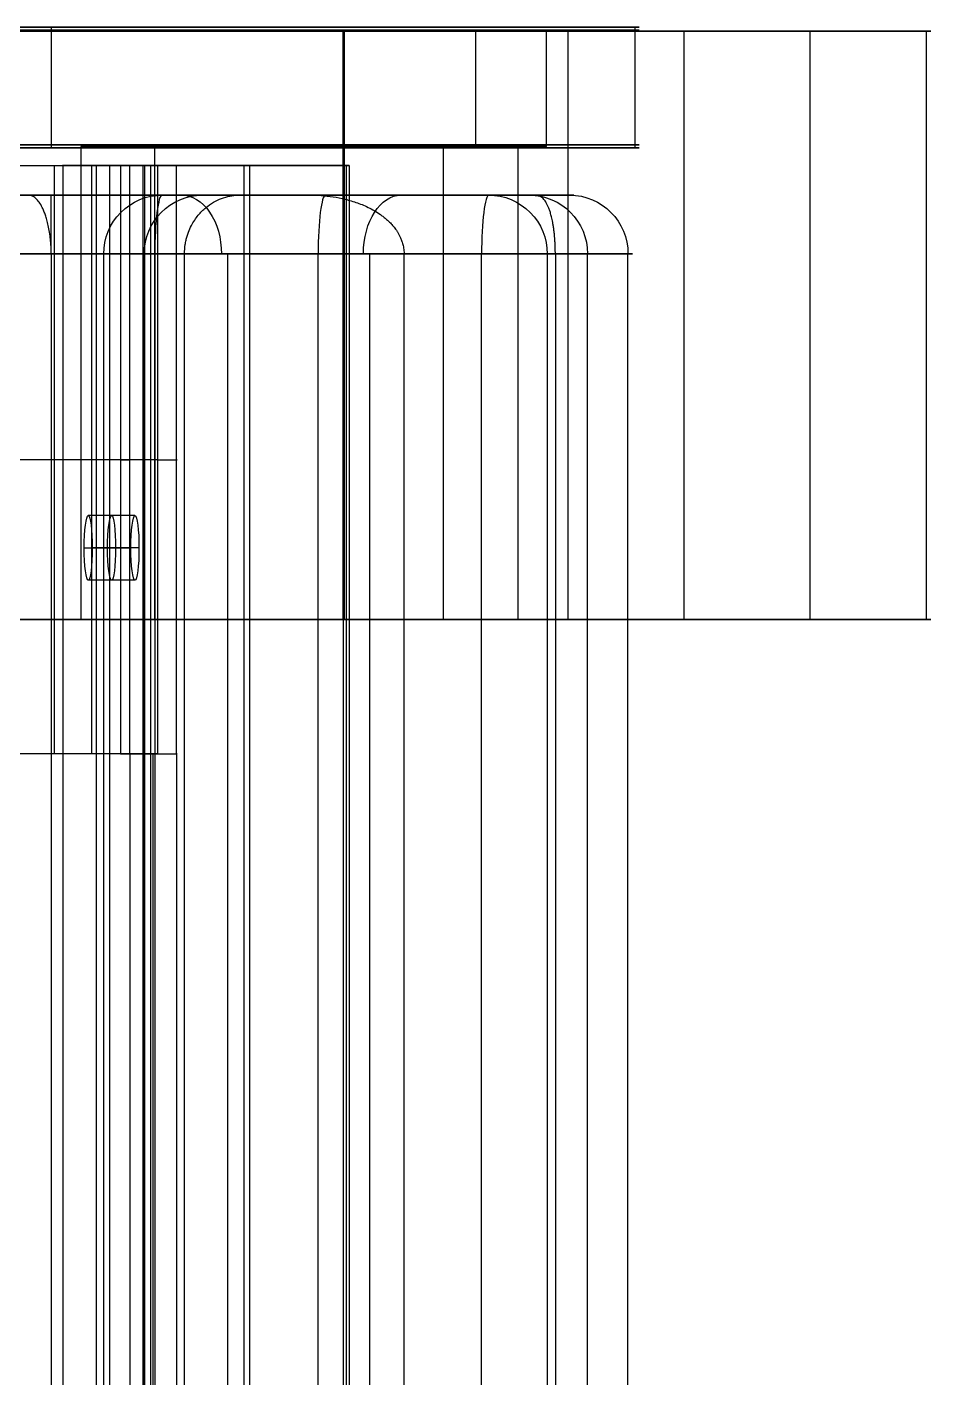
# Model space of a CAD drawing. Header units: millimetres. Extents: x -1488 to 3198, y -4194 to 3775.
# Drawn here: x -879.3 to -802.5, y -2480.6 to -2365.8 of the extents above; entities that cross this region are included whole.
import ezdxf

# ---------------------------------------------------------------- set-up
doc = ezdxf.new("R2010")
doc.units = ezdxf.units.MM
doc.header["$MEASUREMENT"] = 0
doc.layers.add('Domyślny', color=7, linetype='Continuous', true_color=0x000000)
doc.layers.add('Warstwa 01', color=7, linetype='Continuous', true_color=0xffffff)

# ---------------------------------------------------------------- blocks, each defined once
blk = doc.blocks.new('deska 2 siedziska awki Soft 02.412 SC')
at = {"layer": 'Domyślny'}
for p, q in [((5, 0), (1795, 0)), ((1800, -73.02918409690244), (1800, -4.999999999999998)), ((5, -32.49999999999999, -19.00000000000001), (1795, -32.49999999999999, -19.00000000000001)), ((5, -32.49999999999999, 19), (1795, -32.49999999999999, 19)), ((1800, -43.46073951743066, 14), (1800, -43.46073951743066, -14.00000000000001)), ((1800, -58.0291840968991, 14.00000000000019), (1800, -81.9214790348612, -8.29947527542637)), ((4.999999999999941, -59.99999999999999, -19.00000000000002), (1795, -59.99999999999999, -19.00000000000001)), ((5.000000000000199, -75, 5.000000000003046), (1795, -75, 5.000000000003046))]:
    blk.add_line(p, q, dxfattribs=at)
for centre, radius, start, end in [((1795, -4.999999999999657, 14), 4.99999999999966, 359.9999999999961, 90), ((1795, -4.999999999999997), 5, 1.017777498068325e-14, 90), ((1795, -4.999999999999654, -14), 4.999999999999545, 359.9999999999961, 89.9999999999974)]:
    blk.add_arc(centre, radius, start, end, dxfattribs=at)
at = {"layer": 'Domyślny', "extrusion": (1, 0, 0)}
for centre, radius, start, end in [((-5.000000000000004, 14, 1795), 5.000000000000004, 2.035554996136649e-14, 89.99999999999997), ((-4.999999999999998, -14, 1795), 4.999999999999996, 270, 4.071109992273304e-14), ((-60.00000000000001, 30.99999999997557, 1795), 49.99999999997559, 233.1301023541349, 270)]:
    blk.add_arc(centre, radius, start, end, dxfattribs=at)
at = {"layer": 'Domyślny', "extrusion": (-7.105427357601002e-16, 1, -3.234329711406149e-29)}
blk.add_arc((-1795, -14.00000000000034, -5.000000000001275), 4.999999999999659, 179.9999999999961, 269.9999999999974, dxfattribs=at)
at = {"layer": 'Domyślny', "extrusion": (-5.329070518200751e-16, 1, -1.776356839400007e-16)}
blk.add_arc((-1795, 14.00000000000034, -5.000000000000959), 4.999999999999659, 90.00000000000261, 180.0000000000039, dxfattribs=at)
at = {"layer": 'Domyślny', "extrusion": (0, 1, 0)}
for centre, radius, start, end in [((-1795, -13.99999999999999, -32.49999999999999), 5.000000000000009, 180, 270), ((-1795, 14, -32.5), 5, 90, 180)]:
    blk.add_arc(centre, radius, start, end, dxfattribs=at)
at = {"layer": 'Domyślny', "extrusion": (-2.84217094304028e-15, 1, 1.421085471520208e-15)}
blk.add_arc((-1795, -13.99999999999991, -60.00000000000512), 5.000000000000227, 180.0000000000001, 270, dxfattribs=at)
at = {"layer": 'Domyślny', "extrusion": (1, 1.154382231963868e-13, 4.040334926097977e-13)}
blk.add_arc((-60.00000000020793, 30.99999999924653, 1799.999999999988), 44.9999999999738, 240.846964205036, 270.0000000000002, dxfattribs=at)
at = {"layer": 'Domyślny', "extrusion": (0, 0.7310552682429371, 0.6823182503599382)}
blk.add_arc((-1795, 49.82914511821237, -50.69716619206908), 5.000000000000055, 90, 179.9999999999999, dxfattribs=at)
at = {"layer": 'Domyślny'}
for points in [[(1795, 1.221245327087672e-15, 14), (900.0000000000001, 1.054711873393899e-15, 14), (4.99999999999992, 8.881784197001252e-16, 14)], [(4.99999999999992, 0, -14), (900.0000000000001, 1.665334536937735e-16, -14), (1795, 3.33066907387547e-16, -14)], [(1795, 3.33066907387547e-16, -14), (1795, 7.771561172376096e-16), (1795, 1.221245327087672e-15, 14)], [(1795, -4.999999999999999, -19), (900.0000000000001, -5, -19), (4.999999999999941, -5, -19.00000000000001)], [(4.999999999999913, -4.999999999999998, 19), (900.0000000000001, -4.999999999999999, 19), (1795, -5, 19)], [(1795, -59.99999999999999, -19.00000000000001), (1795, -32.49999999999999, -19.00000000000001), (1795, -4.999999999999999, -19)], [(1795, -5, 19), (1795, -32.50000000000004, 19.00000000000005), (1795, -60.00000000000007, 19.00000000000009)], [(1800, -4.999999999999996, -14), (1800, -4.999999999999997), (1800, -4.999999999999998, 14)], [(1800, -4.999999999999998, 14), (1800, -31.51459204844955, 14.0000000000001), (1800, -58.0291840968991, 14.00000000000019)], [(1800, -59.99999999999999, -14.00000000000001), (1800, -32.49999999999999, -14), (1800, -4.999999999999996, -14)], [(5.000000000000005, -59.99999999999998, 19), (900.0000000000001, -60.00000000000003, 19.00000000000004), (1795, -60.00000000000007, 19.00000000000009)], [(1795, -60.00000000000007, 19.00000000000009), (1795, -75.00000000000004, 5.000000000003094), (1795, -90.00000000000001, -8.999999999993904)], [(1795, -90.00000000000001, -8.999999999993904), (900, -90, -8.999999999993914), (5.000000000000045, -89.99999999999997, -8.999999999993925)]]:
    blk.add_open_spline(points, degree=2, dxfattribs=at)
for points, knots in [([(1795, -60.00000000000007, 19.00000000000009), (1795.274670854134, -60.00000000000007, 19.00000000000009), (1795.541192450044, -59.99109644027518, 18.9773998722959), (1795.925626367176, -59.96660915334998, 18.91528895565336), (1796.051080399595, -59.95658476601375, 18.8898430081404), (1796.291853154857, -59.93372773936999, 18.83181643659594), (1796.407757562698, -59.92085684116151, 18.7991543073512), (1796.742319904727, -59.87878838056491, 18.69246253589933), (1796.946649369946, -59.84636095489734, 18.61017088824395), (1797.322211182209, -59.77646391853763, 18.43288332956638), (1797.494646372758, -59.7387943432379, 18.33727969033119), (1797.813034608349, -59.66018152319012, 18.13789125909901), (1797.959317903704, -59.61920031031973, 18.03387950036152), (1798.230244291866, -59.53502979488811, 17.8203753864618), (1798.35493295023, -59.49186187646256, 17.71082231618028), (1798.586059752258, -59.40400986230936, 17.48797065943631), (1798.692567007591, -59.35932896932518, 17.3745859237814), (1798.889810652722, -59.26890332622733, 17.1451954388403), (1798.980647836241, -59.22313180727113, 17.02905727829141), (1799.232280806582, -59.08468613752883, 16.67782801706695), (1799.372612079115, -58.99080282275523, 16.43965183146593), (1799.60806660304, -58.8013210886139, 15.95891730041202), (1799.703127714411, -58.70569410375992, 15.71629805790413), (1799.85339951936, -58.51349755746041, 15.22866157345907), (1799.908578592359, -58.41689592841904, 14.98363715437558), (1799.981893335001, -58.22325880256059, 14.49235913773006), (1800, -58.12622099623606, 14.24618458574532), (1800, -58.0291840968991, 14.00000000000019)], [0, 0, 0, 0, 0.09796169285220743, 0.09796169285220743, 0.1469425392783111, 0.1469425392783111, 0.1959233857044149, 0.1959233857044149, 0.294090646370509, 0.294090646370509, 0.3922579070366031, 0.3922579070366031, 0.4904977349265717, 0.4904977349265717, 0.5887375628165403, 0.5887375628165403, 0.6869516721251128, 0.6869516721251128, 0.7851657814336851, 0.7851657814336851, 0.9815738183050942, 0.9815738183050942, 1.177978228848052, 1.177978228848052, 1.374392951280817, 1.374392951280817, 1.570796326794897, 1.570796326794897, 1.570796326794897, 1.570796326794897]), ([(1795, -90.00000000000001, -8.999999999993904), (1795.088159995647, -90.00000000000001, -8.999999999993912), (1795.173801904257, -89.99640010737481, -8.999826589087926), (1795.339925679793, -89.98315065667221, -8.99914972988462), (1795.42024315555, -89.9734575736878, -8.998647649768179), (1795.570234466916, -89.95025287397186, -8.997412076744679), (1795.640509129586, -89.9367156530917, -8.996676926568782), (1795.771925015288, -89.90753253307396, -8.995086649586511), (1795.833704918545, -89.89173873956875, -8.994214148615212), (1796.008959327585, -89.84222284329388, -8.991470237701467), (1796.113178389229, -89.80625397434166, -8.989459688166978), (1796.304852622037, -89.73179591958463, -8.985302327307986), (1796.392492396865, -89.69314644503095, -8.983149879940216), (1796.556121537963, -89.6143945233142, -8.978716497464703), (1796.63214440799, -89.57424121319747, -8.97643608080271), (1796.775476511562, -89.49311069164031, -8.971777924047736), (1796.842877039989, -89.45205264524635, -8.969383863086508), (1797.035386449474, -89.32789316689242, -8.962151810598906), (1797.150621971319, -89.2439181611497, -8.957156112521641), (1797.364146918185, -89.07466203679319, -8.94696666338412), (1797.462269034132, -88.98934700230735, -8.941739725781696), (1797.645983704025, -88.8179887611344, -8.931128425644392), (1797.731513719708, -88.73192288571347, -8.92571781117072), (1797.892640786514, -88.55941460380143, -8.91462549283259), (1797.968260132482, -88.47294794712975, -8.908958505938568), (1798.111536643474, -88.29976437302058, -8.89739927984441), (1798.179204453277, -88.2130376525775, -8.891519416905576), (1798.372387571508, -87.95254822021916, -8.873651427604615), (1798.488083064407, -87.77856972836418, -8.861411305314656), (1798.699890286602, -87.43048301901679, -8.83608426396055), (1798.796023984263, -87.25633468371636, -8.823086520602557), (1798.972664025443, -86.90821393976753, -8.796285635468413), (1799.053221632673, -86.73417410488008, -8.782552221343447), (1799.20136352495, -86.38641474798854, -8.754315003824715), (1799.268957090828, -86.21266572251214, -8.739824002595897), (1799.455089936609, -85.69202253008007, -8.69524182888136), (1799.557173296445, -85.34566363936065, -8.6640745929735), (1799.726765087472, -84.65487671784517, -8.598920644646624), (1799.794170177986, -84.31046339778038, -8.564904111761523), (1799.899697083861, -83.62389168292371, -8.493991647593194), (1799.937779231993, -83.2817406064058, -8.457068208840319), (1799.987943049307, -82.59978225753527, -8.38041720853242), (1800, -82.26002396923094, -8.340637296903655), (1800, -81.9214790348612, -8.29947527542637)], [0, 0, 0, 0, 8.148778614978211e-05, 8.148778614978211e-05, 0.0001629755722995642, 0.0001629755722995642, 0.0002444633584493464, 0.0002444633584493464, 0.0003259511445991285, 0.0003259511445991285, 0.0004889267168986927, 0.0004889267168986927, 0.0006519022891982569, 0.0006519022891982569, 0.0008148778614978212, 0.0008148778614978212, 0.0009778534337973855, 0.0009778534337973855, 0.001303804578396514, 0.001303804578396514, 0.001629935785443942, 0.001629935785443942, 0.00195606699249137, 0.00195606699249137, 0.002282198199538798, 0.002282198199538798, 0.002608329406586226, 0.002608329406586226, 0.003260621039857285, 0.003260621039857285, 0.003912912673128344, 0.003912912673128344, 0.004565184188225797, 0.004565184188225797, 0.00521745570332325, 0.00521745570332325, 0.006521983627884052, 0.006521983627884052, 0.007826512745267928, 0.007826512745267928, 0.009131052132475165, 0.009131052132475165, 0.01043558383194978, 0.01043558383194978, 0.01043558383194978, 0.01043558383194978])]:
    blk.add_open_spline(points, degree=3, knots=knots, dxfattribs=at)
blk = doc.blocks.new('blacha nona przednia awki Soft 02.412 SC')
at = {"layer": 'Domyślny'}
for p, q in [((877.4999999999999, 58.99999999999997, -23.34314575050776), (877.4999999999999, 71.88912181746826, -36.232267567976)), ((852.4999999999999, 57.58578643762691, -24.75735931288089), (852.4999999999999, 70.47490825509517, -37.64648113034911)), ((877.4999999999999, 56.17157287525379, -26.17157287525396), (877.4999999999999, 69.06069469272205, -39.06069469272217)), ((902.5, 61.20192022161483, -31.20192022161498), (902.5, 66.85877447110721, -31.20192022161498)), ((852.4999999999999, 65.44456090873412, -29.78770665924188), (902.5, 65.44456090873412, -29.78770665924188)), ((852.4999999999999, 65.44456090873413, -29.78770665924191), (852.4999999999999, 62.61613378398794, -32.6161337839881)), ((902.5, 64.03034734636103, -34.03034734636118), (902.5, 64.03034734636103, -28.37349309686881)), ((852.4999999999999, 62.61613378398795, -32.61613378398808), (902.5, 62.61613378398795, -32.61613378398808)), ((852.4999999999999, 53.34314575050762, -23.58578643762707), (852.4999999999999, 58.7573593128807, -23.58578643762707)), ((902.5, 53.34314575050762, -23.58578643762707), (902.5, 58.75735931288068, -23.58578643762707)), ((852.4999999999999, 56.1715728752538, -26.17157287525398), (852.4999999999999, 56.1715728752538, -21.51668522645229)), ((902.5, 56.1715728752538, -26.17157287525398), (902.5, 56.1715728752538, -21.51668522645229)), ((25.00000000000001, 53.34314575050763, -23.00000000000017), (852.5, 53.34314575050763, -23.00000000000017)), ((852.4999999999999, 53.34314575050762, -21.00000000000017), (902.5, 53.34314575050763, -21.00000000000017)), ((852.4999999999999, 53.34314575050762, -25.00000000000017), (902.5, 53.34314575050762, -25.00000000000017)), ((902.5, 7.999999999999908, -23.00000000000009), (902.5, 53.34314575050763, -23.00000000000009)), ((-902.5, 30.67157287525376, -25.00000000000009), (902.5, 30.67157287525376, -25.00000000000009)), ((-902.5, 30.67157287525378, -21.00000000000009), (902.5, 30.67157287525378, -21.00000000000009)), ((902.5, 30.67157287525377, -25.00000000000009), (902.5, 30.67157287525377, -21.00000000000009)), ((870, 27.74999999999991, -21.00000000000008), (870, 27.7499999999999, -25.00000000000008)), ((867.25, 24.99999999999989, -21.00000000000007), (867.25, 24.99999999999989, -25.00000000000007)), ((872.75, 24.99999999999989, -21.00000000000007), (872.75, 24.99999999999989, -25.00000000000007)), ((870, 22.24999999999988, -25.00000000000006), (870, 22.24999999999989, -21.00000000000007)), ((902.5, 1.071797548396259, -21.00000000000001), (902.5, 7.999999999999916, -21.00000000000001)), ((-902.5, 4, -8.500000000000007), (902.5, 4, -8.500000000000007)), ((902.5, 5.551115123125783e-17, -8.500000000000009), (902.5, 3.999999999999964, -8.500000000000009)), ((902.5, 3.999999999999922, -17.00000000000001), (902.5, 3.999999999999922, -23.92820286889255)), ((902.5, 2), (-902.5, 2)), ((902.5, 2, -17.00000000000001), (902.5, 2)), ((-902.5, 0, -8.500000000000007), (902.5, 0, -8.500000000000007))]:
    blk.add_line(p, q, dxfattribs=at)
at = {"layer": 'Domyślny', "extrusion": (1, 9.129935850834779e-14, 1.718972566452609e-13)}
blk.add_arc((53.34314575042974, -29.00000000014682, 852.500000000001), 8.000000000000108, 45.00000000000045, 89.99999999999964, dxfattribs=at)
at = {"layer": 'Domyślny', "extrusion": (1, 0, 0)}
for centre, radius, start, end in [((53.34314575050761, -29.00000000000018, 877.5), 8.000000000000014, 45.00000000000015, 90), ((53.34314575050762, -29.00000000000014, 902.5), 7.999999999999964, 45.00000000000009, 89.99999999999994), ((53.34314575050761, -29.00000000000018, 877.5), 4.000000000000014, 45.00000000000015, 90), ((53.3431457505076, -29.00000000000021, 902.5), 4.000000000000039, 45.00000000000055, 89.9999999999997), ((7.999999999999921, -17.00000000000007, 902.5), 7.999999999999944, 179.9999999999996, 269.9999999999999), ((7.999999999999929, -17.00000000000003, 902.5), 3.999999999999982, 179.9999999999997, 269.9999999999998)]:
    blk.add_arc(centre, radius, start, end, dxfattribs=at)
at = {"layer": 'Domyślny', "extrusion": (1, 1.825987170166946e-13, 2.467567274874076e-13)}
blk.add_arc((53.34314575035192, -29.00000000021061, 852.5000000000035), 4.000000000000083, 45.00000000000058, 89.99999999999959, dxfattribs=at)
at = {"layer": 'Domyślny'}
for centre, radius, start, end in [((870, 24.9999999999999, -21.00000000000007), 2.750000000000011, 90, 270), ((870, 24.99999999999989, -25.00000000000007), 2.750000000000014, 90, 270), ((870, 24.99999999999989, -23.00000000000007), 2.75, 90, 270), ((870, 24.9999999999999, -21.00000000000007), 2.750000000000011, 270, 90), ((870, 24.99999999999989, -25.00000000000007), 2.750000000000014, 270, 90), ((870, 24.99999999999989, -23.00000000000007), 2.75, 270, 90)]:
    blk.add_arc(centre, radius, start, end, dxfattribs=at)
for points in [[(852.4999999999998, 58.99999999999999, -23.34314575050777), (852.4999999999998, 65.4445609087341, -29.7877066592419), (852.4999999999998, 71.88912181746824, -36.23226756797602)], [(902.5, 71.88912181746824, -36.23226756797602), (902.5, 65.4445609087341, -29.78770665924189), (902.5, 58.99999999999997, -23.34314575050777)], [(852.4999999999998, 56.17157287525381, -26.17157287525397), (852.4999999999998, 62.61613378398793, -32.61613378398809), (852.4999999999998, 69.06069469272205, -39.06069469272221)], [(902.5, 69.06069469272207, -39.0606946927222), (902.5, 62.61613378398793, -32.61613378398809), (902.5, 56.17157287525379, -26.17157287525397)], [(902.5, 58.99999999999997, -23.34314575050777), (877.4999999999999, 58.99999999999998, -23.34314575050777), (852.4999999999998, 58.99999999999999, -23.34314575050777)], [(852.4999999999998, 56.17157287525381, -26.17157287525397), (852.4999999999998, 57.58578643762689, -24.75735931288087), (852.4999999999998, 58.99999999999999, -23.34314575050777)], [(902.5, 56.17157287525379, -26.17157287525397), (902.5, 57.58578643762688, -24.75735931288087), (902.5, 58.99999999999997, -23.34314575050777)], [(902.5, 56.17157287525379, -26.17157287525397), (877.4999999999999, 56.1715728752538, -26.17157287525397), (852.4999999999998, 56.17157287525381, -26.17157287525397)], [(852.4999999999999, 53.34314575050762, -25.00000000000017), (438.7499999999999, 53.34314575050762, -25.00000000000017), (25.00000000000001, 53.34314575050762, -25.00000000000017)], [(852.4999999999999, 53.34314575050762, -21.00000000000017), (438.7499999999999, 53.34314575050762, -21.00000000000017), (25.00000000000002, 53.34314575050762, -21.00000000000017)], [(852.4999999999999, 53.34314575050762, -25.00000000000017), (852.4999999999999, 53.34314575050762, -23.00000000000017), (852.4999999999999, 53.34314575050762, -21.00000000000017)], [(902.5, 53.34314575050763, -21.00000000000017), (902.5, 53.34314575050763, -23.00000000000017), (902.5, 53.34314575050762, -25.00000000000017)], [(902.5, 7.999999999999918, -21.00000000000001), (902.5, 30.67157287525377, -21.00000000000009), (902.5, 53.34314575050763, -21.00000000000017)], [(902.5, 53.34314575050762, -25.00000000000017), (902.5, 30.67157287525377, -25.00000000000009), (902.5, 7.999999999999909, -25.00000000000001)], [(-902.5, 7.999999999999909, -25.00000000000001), (0, 7.999999999999909, -25.00000000000001), (902.5, 7.999999999999909, -25.00000000000001)], [(-902.5, 7.999999999999918, -21.00000000000001), (0, 7.999999999999918, -21.00000000000001), (902.5, 7.999999999999918, -21.00000000000001)], [(902.5, 7.999999999999909, -25.00000000000001), (902.5, 7.999999999999913, -23.00000000000001), (902.5, 7.999999999999918, -21.00000000000001)], [(-902.5, 3.999999999999947, -17.00000000000001), (0, 3.999999999999947, -17.00000000000001), (902.5, 3.999999999999947, -17.00000000000001)], [(902.5, 4), (0, 4), (-902.5, 4)], [(902.5, 3.999999999999947, -17.00000000000001), (902.5, 1.99999999999996, -17.00000000000001), (902.5, -2.664535259100376e-14, -17.00000000000001)], [(902.5, 4), (902.5, 3.999999999999973, -8.500000000000007), (902.5, 3.999999999999947, -17.00000000000001)], [(902.5, 0), (902.5, 2), (902.5, 4)], [(902.5, 0), (0, 0), (-902.5, 0)], [(902.5, -2.664535259100376e-14, -17.00000000000001), (902.5, -1.332267629550188e-14, -8.500000000000007), (902.5, 0)], [(-902.5, -2.664535259100376e-14, -17.00000000000001), (0, -2.664535259100376e-14, -17.00000000000001), (902.5, -2.664535259100376e-14, -17.00000000000001)]]:
    blk.add_open_spline(points, degree=2, dxfattribs=at)
blk = doc.blocks.new('deska 2 siedziska awki Soft 02.412 SC 01')
at = {"layer": 'Domyślny'}
for p, q in [((0, -73.02918409690243), (0, -5.000000000000011)), ((-6.777312255767035e-14, -58.02918409689916, 14), (-5.467477183844069e-14, -81.92147903486129, -8.299475275426502)), ((4.999999999999941, -59.99999999999999, -19.00000000000002), (1795, -59.99999999999999, -19.00000000000001)), ((4.999999999999893, -59.99999999999997, 18.99999999999999), (4.999999999999893, -89.9999999999999, -8.999999999993996)), ((5.000000000000199, -75, 5.000000000003046), (1795, -75, 5.000000000003046))]:
    blk.add_line(p, q, dxfattribs=at)
at = {"layer": 'Domyślny', "extrusion": (1, -3.017028121807763e-15, -1.451433147476768e-14)}
blk.add_arc((-60.00000000000001, 30.99999999997551), 44.99999999997554, 240.8469642050369, 270.0000000000001, dxfattribs=at)
at = {"layer": 'Domyślny', "extrusion": (-2.842170943040396e-15, 1, -2.842170943040401e-15)}
blk.add_arc((-4.999999999999725, -14.00000000000022, -59.99999999999994), 4.999999999999966, 269.9999999999995, 4.071109992273329e-13, dxfattribs=at)
at = {"layer": 'Domyślny', "extrusion": (1, 6.91713353262626e-15, 1.035971308738098e-14)}
blk.add_arc((-60.00000000000009, 30.99999999997522, 4.999999999999329), 49.9999999999753, 233.1301023541349, 270.0000000000001, dxfattribs=at)
at = {"layer": 'Domyślny', "extrusion": (0, 0.7310552682429424, 0.6823182503599325)}
blk.add_arc((-4.999999999999893, 49.8291451182119, -50.69716619206955), 5.000000000000025, 0, 90.00000000000159, dxfattribs=at)
at = {"layer": 'Domyślny'}
for points in [[(-7.127635855121339e-14, -59.99999999999999, -14.00000000000001), (-6.408762914277196e-14, -32.49999999999999, -14.00000000000001), (-5.689889973433052e-14, -5, -14)], [(-5.347573562439865e-14, -5, 14), (-6.06244290910345e-14, -31.51459204844958, 14), (-6.777312255767035e-14, -58.02918409689916, 14)], [(4.999999999999941, -5, -19.00000000000001), (4.999999999999941, -32.49999999999999, -19.00000000000001), (4.999999999999941, -59.99999999999999, -19.00000000000002)], [(5.000000000000005, -59.99999999999998, 19), (4.999999999999959, -32.49999999999999, 19), (4.999999999999913, -4.999999999999998, 19)], [(5.000000000000005, -59.99999999999998, 19), (900.0000000000001, -60.00000000000003, 19.00000000000004), (1795, -60.00000000000007, 19.00000000000009)], [(5.000000000000045, -89.99999999999997, -8.999999999993925), (5.000000000000025, -74.99999999999997, 5.000000000003036), (5.000000000000005, -59.99999999999998, 19)], [(1795, -90.00000000000001, -8.999999999993904), (900, -90, -8.999999999993914), (5.000000000000045, -89.99999999999997, -8.999999999993925)]]:
    blk.add_open_spline(points, degree=2, dxfattribs=at)
for points, knots in [([(5.000000000000005, -59.99999999999998, 19), (4.72532901877962, -59.99999999575065, 18.99999998922491), (4.458807488851776, -59.99108851075926, 18.97740298641251), (4.074373632823956, -59.96661066278976, 18.91528836068768), (3.948919600405973, -59.95657680957707, 18.88984614427481), (3.708146845143739, -59.93369397055076, 18.83182974702109), (3.592242437302162, -59.92081734161376, 18.79916987661841), (3.257680095272394, -59.87877396853477, 18.69246821659036), (3.053350630052964, -59.84633111585716, 18.61018264969438), (2.677788817790937, -59.77646317567525, 18.43288362237512), (2.505353627241986, -59.73876960929942, 18.33728943953875), (2.186965391650421, -59.66019356000624, 18.13788651462889), (2.040682096296731, -59.61918397033568, 18.03388594098138), (1.769755708134146, -59.53503951563203, 17.82037155490229), (1.645067049770487, -59.49184759058, 17.71082794714896), (1.413940247741778, -59.40401651583306, 17.48796803686197), (1.307432992408981, -59.3593162435894, 17.37459093979766), (1.11018934727785, -59.26890507202619, 17.14519475071054), (1.019352163758883, -59.22312339558881, 17.02906059386668), (0.7677191934180726, -59.08468469682519, 16.6778285849388), (0.6273879208844364, -58.9908066304538, 16.4396503306108), (0.3919333969599988, -58.8013143063176, 15.9589199737433), (0.2968722855886675, -58.70567938032976, 15.71630386133814), (0.1466004806394502, -58.51346240516184, 15.22867542920076), (0.09142140764076685, -58.41689890206884, 14.98363598227217), (0.01810667373861188, -58.22325040938124, 14.49236251367372), (8.633865771805344e-09, -58.12622104250333, 14.24618470313188), (-6.777312255767035e-14, -58.02918409689916, 14)], [-3.141592653589838, -3.141592653589838, -3.141592653589838, -3.141592653589838, -3.043630979716903, -3.043630979716903, -2.994650131102492, -2.994650131102492, -2.94566928248808, -2.94566928248808, -2.847502017435984, -2.847502017435984, -2.749334752383887, -2.749334752383887, -2.651094920104579, -2.651094920104579, -2.55285508782527, -2.55285508782527, -2.454640974128505, -2.454640974128505, -2.356426860431741, -2.356426860431741, -2.160018814784852, -2.160018814784852, -1.963614395466577, -1.963614395466577, -1.767199664258033, -1.767199664258033, -1.570796326794897, -1.570796326794897, -1.570796326794897, -1.570796326794897]), ([(-5.467477183844069e-14, -81.92147903486129, -8.299475275426502), (-4.990883497516882e-14, -82.2600236871917, -8.340637262619236), (0.0120569307293544, -82.59978169173958, -8.380417141982647), (0.06222063213754182, -83.28173905319113, -8.45706803678475), (0.1003026527972248, -83.62388942293902, -8.493991405509426), (0.2058294020076687, -84.31046121122466, -8.564903894103468), (0.2732345896440093, -84.65487531960677, -8.598920510224605), (0.4428264435115453, -85.34566266233281, -8.664074502637225), (0.5449096528173111, -85.69202117866558, -8.6952417090199), (0.7310421566703257, -86.21266372002374, -8.73982383395084), (0.7986355670741384, -86.38641246828365, -8.75431481511054), (0.9467770969205612, -86.73417127046227, -8.782551994444963), (1.027334496717791, -86.90821082761296, -8.796285391387137), (1.20397439678319, -87.25633169356796, -8.823086295592612), (1.300108221518941, -87.43048043026441, -8.836084072579917), (1.511915763250181, -87.77856793968435, -8.861411179038036), (1.627611453497734, -87.952546835291, -8.873651330350881), (1.820794384918874, -88.21303612193228, -8.891519313750912), (1.888461722845224, -88.29976230005516, -8.897399141034663), (2.031737174548213, -88.47294479333084, -8.908958298502013), (2.107355933881702, -88.5594109119344, -8.914625252369351), (2.268481666400499, -88.73191812660349, -8.925717508308836), (2.354010934479932, -88.81798347202174, -8.931128093254614), (2.537723873472959, -88.98934067311048, -8.941739336939385), (2.635845012093531, -89.0746551975935, -8.946966245703805), (2.849369038134931, -89.24391147583825, -8.95715571515922), (2.964604863102264, -89.3278871357855, -8.962151455576912), (3.157114786366381, -89.45204758743444, -8.969383570128882), (3.224515515598659, -89.49310596690098, -8.971777650552163), (3.367848023738324, -89.57423714138473, -8.976435849443012), (3.443871117899107, -89.61439077943652, -8.978716285242315), (3.607500753322083, -89.69314335738125, -8.983149707400559), (3.695140812193034, -89.73179316472438, -8.985302173302097), (3.886815695954612, -89.80625188117703, -8.98945957167278), (3.991035133090739, -89.84222108243554, -8.991470138521617), (4.166290238572417, -89.8917374674088, -8.99421407737903), (4.22807040991206, -89.90753142450352, -8.995086587115345), (4.359486877850826, -89.93671485536338, -8.996676881851283), (4.429761869440867, -89.95025222779446, -8.99741204022592), (4.579754000509926, -89.97345720952347, -8.99864762934788), (4.660071958050009, -89.98315042027417, -8.999149716576074), (4.82619683368027, -89.99640005303112, -8.999826586056669), (4.911839323031174, -89.9999999982834, -8.999999999911228), (5.000000000000045, -89.99999999999997, -8.999999999993925)], [-1.449418269340938e-05, -1.449418269340938e-05, -1.449418269340938e-05, -1.449418269340938e-05, 0.001288826792010459, 0.001288826792010459, 0.002592153860057172, 0.002592153860057172, 0.003895476337655471, 0.003895476337655471, 0.005198793229289806, 0.005198793229289806, 0.005850458884655028, 0.005850458884655028, 0.00650212454002025, 0.00650212454002025, 0.007153812828084695, 0.007153812828084695, 0.007805501116149144, 0.007805501116149144, 0.00813132787132054, 0.00813132787132054, 0.00845715462649194, 0.00845715462649194, 0.008782981381663335, 0.008782981381663335, 0.009108808136834734, 0.009108808136834734, 0.009434459390076661, 0.009434459390076661, 0.009597285016697625, 0.009597285016697625, 0.009760110643318588, 0.009760110643318588, 0.009922936269939552, 0.009922936269939552, 0.01008576189656052, 0.01008576189656052, 0.010167174709871, 0.010167174709871, 0.01024858752318148, 0.01024858752318148, 0.01033000033649196, 0.01033000033649196, 0.01041141313039212, 0.01041141313039212, 0.01041141313039212, 0.01041141313039212])]:
    blk.add_open_spline(points, degree=3, knots=knots, dxfattribs=at)

msp = doc.modelspace()

# ---------------------------------------------------------------- linework, layer by layer
at = {"layer": 'Warstwa 01'}
for points in [[(-877.2643248789391, -2365.823367180358, 272.136527272468), (-1108.768986412415, -2365.823367180358, 272.1365272724684), (-1340.27364794589, -2365.823367180358, 272.1365272724687)], [(-877.2643248789391, -2366.084782976238, 272.136527272468), (-1108.768986412415, -2366.084782976238, 272.1365272724684), (-1340.27364794589, -2366.084782976238, 272.1365272724687)], [(-852.470028559253, -2366.177819410324, 492.1365272724672), (-1082.100658922981, -2366.177819410324, 492.1365272724675), (-1311.731289286709, -2366.177819410324, 492.1365272724678)], [(-877.2643248789391, -2365.823367180358, 272.136527272468), (-877.2643248789391, -2370.823367180358, 272.136527272468), (-877.2643248789391, -2375.823367180358, 272.136527272468)], [(-877.2643248789391, -2366.084782976238, 272.136527272468), (-877.2643248789391, -2371.084782976238, 272.136527272468), (-877.2643248789391, -2376.084782976238, 272.136527272468)], [(-852.470028559253, -2366.177819410324, 492.1365272724672), (-852.470028559253, -2391.177819410324, 492.1365272724673), (-852.470028559253, -2416.177819410323, 492.1365272724675)], [(-852.3612290243815, -2366.177819410326, 482.2370226642782), (-852.3612290243815, -2391.177819410324, 482.2370226642784), (-852.3612290243815, -2416.177819410323, 482.2370226642786)], [(-841.1948075879434, -2366.177819410326, 256.4302270725932), (-841.1948075879434, -2371.079205421634, 256.4302270725932), (-841.1948075879434, -2375.980591432942, 256.4302270725932)], [(-835.1421601416449, -2375.98059143294, 248.5743761312287), (-835.1421601416449, -2371.079205421633, 248.5743761312288), (-835.1421601416449, -2366.177819410326, 248.5743761312288)], [(-833.3321276676905, -2366.177819410326, 273.1859099106873), (-833.3321276676905, -2391.177819410324, 273.1859099106875), (-833.3321276676905, -2416.177819410323, 273.1859099106877)], [(-827.6554140586522, -2365.823367180358, 215.8950557132248), (-827.6554140586522, -2370.823367180358, 215.8950557132248), (-827.6554140586522, -2375.823367180358, 215.8950557132248)], [(-827.6554140586522, -2366.084782976238, 215.8950557132248), (-827.6554140586522, -2371.084782976238, 215.8950557132248), (-827.6554140586522, -2376.084782976238, 215.8950557132248)], [(-823.4639474514049, -2366.177819410326, 272.1381704741507), (-823.4639474514049, -2391.177819410324, 272.1381704741509), (-823.4639474514049, -2416.177819410323, 272.138170474151)], [(-823.4639474514049, -2366.177819410326, 272.1381704741507), (-813.1625301391379, -2366.177819410326, 354.0166326150295), (-802.8611177389654, -2366.177819410326, 435.8950557132241)], [(-812.7632105916133, -2366.177819410326, 436.5804392256703), (-812.7632105916133, -2391.177819410324, 436.5804392256704), (-812.7632105916133, -2416.177819410323, 436.5804392256706)], [(-802.8611177389654, -2366.177819410326, 435.8950557132241), (-802.8611177389654, -2391.177819410324, 435.8950557132243), (-802.8611177389654, -2416.177819410323, 435.8950557132245)], [(-877.2643248789391, -2375.823367180358, 272.136527272468), (-1108.768986412415, -2375.823367180358, 272.1365272724684), (-1340.27364794589, -2375.823367180358, 272.1365272724687)], [(-877.2643248789391, -2376.084782976238, 272.136527272468), (-1108.768986412415, -2376.084782976238, 272.1365272724684), (-1340.27364794589, -2376.084782976238, 272.1365272724687)], [(-843.9341781950177, -2375.980591432941, 253.8490232484806), (-859.3383874073423, -2375.980591432941, 241.0599076224005), (-874.7425966196678, -2375.980591432941, 228.2707919963205)], [(-874.7425966196678, -2375.980591432941, 228.2707919963205), (-871.6089322874086, -2375.980591432941, 224.4963620524016), (-868.4752694493968, -2375.980591432941, 220.7219339082706)], [(-874.7425966196678, -2375.980591432941, 228.2707919963205), (-874.7425966196678, -2396.079205421632, 228.2707919963207), (-874.7425966196678, -2416.177819410323, 228.2707919963208)], [(-868.4752694493968, -2375.980591432941, 220.7219339082706), (-853.037642135285, -2375.980591432941, 233.5387944164065), (-837.600014821173, -2375.980591432941, 246.3556549245423)], [(-868.4752694493968, -2375.980591432941, 220.7219339082706), (-868.4752694493968, -2396.079205421632, 220.7219339082708), (-868.4752694493968, -2416.177819410323, 220.7219339082709)], [(-843.9341781950172, -2375.980591432941, 253.8490232484805), (-843.9341781950172, -2396.079205421632, 253.8490232484807), (-843.9341781950172, -2416.177819410323, 253.8490232484808)], [(-837.600014821173, -2375.980591432941, 246.3556549245423), (-837.600014821173, -2396.079205421632, 246.3556549245424), (-837.600014821173, -2416.177819410323, 246.3556549245426)], [(-852.470028559253, -2416.177819410323, 492.1365272724675), (-1082.100658922981, -2416.177819410323, 492.1365272724678), (-1311.731289286709, -2416.177819410323, 492.1365272724682)], [(-843.9341781950172, -2416.177819410323, 253.8490232484808), (-859.3383874073419, -2416.177819410323, 241.0599076224008), (-874.7425966196673, -2416.177819410323, 228.2707919963208)], [(-874.7425966196673, -2416.177819410323, 228.2707919963208), (-871.6089330345321, -2416.177819410323, 224.4963629522958), (-868.4752694493968, -2416.177819410323, 220.7219339082709)], [(-868.4752694493968, -2416.177819410323, 220.7219339082709), (-853.037642135285, -2416.177819410323, 233.5387944164067), (-837.600014821173, -2416.177819410323, 246.3556549245426)], [(-823.4639474514049, -2416.177819410323, 272.138170474151), (-813.1625301391379, -2416.177819410323, 354.0166326150298), (-802.8611177389654, -2416.177819410323, 435.8950557132245)]]:
    msp.add_open_spline(points, degree=2, dxfattribs=at)
for points, knots in [([(-1310.083846293314, -2366.177819410326, 482.2370226642754), (-1197.269554785637, -2366.177819410326, 482.2370226642752), (-1084.45526327796, -2366.177819410326, 482.2370226642751), (-968.4082461511712, -2366.177819410326, 482.2370226642767), (-852.3612290243815, -2366.177819410326, 482.2370226642782)], [5009.033172959468, 5009.033172959468, 5009.033172959468, 5234.661755974822, 5234.661755974822, 5466.755790228401, 5466.755790228401, 5466.755790228401]), ([(-882.2281001764668, -2365.823367180358, -217.8634727275318), (-880.8816494726034, -2365.823367180358, -207.1615169054404), (-879.53519876874, -2365.823367180358, -196.4595610833489), (-853.5953064136966, -2365.823367180358, 9.71774731493798), (-827.6554140586522, -2365.823367180358, 215.8950557132248)], [463.8079542039818, 463.8079542039818, 463.8079542039818, 485.3806024341766, 485.3806024341766, 900.9859946694244, 900.9859946694244, 900.9859946694244]), ([(-882.2281001764668, -2366.084782976238, -217.8634727275318), (-880.8816494726034, -2366.084782976238, -207.1615169054404), (-879.53519876874, -2366.084782976238, -196.4595610833489), (-853.5953064136966, -2366.084782976238, 9.71774731493798), (-827.6554140586522, -2366.084782976238, 215.8950557132248)], [463.8079542039818, 463.8079542039818, 463.8079542039818, 485.3806024341766, 485.3806024341766, 900.9859946694244, 900.9859946694244, 900.9859946694244]), ([(-812.7632105916133, -2366.177819410326, 436.5804392256703), (-812.8121641652903, -2366.177819410326, 436.2377474694472), (-812.8611177389664, -2366.177819410326, 435.8950557132241), (-823.0966202629937, -2366.177819410326, 354.5405022083973), (-833.3321276676905, -2366.177819410326, 273.1859099106873)], [5535.263251924191, 5535.263251924191, 5535.263251924191, 5535.955593311253, 5535.955593311253, 5699.947447747323, 5699.947447747323, 5699.947447747323]), ([(-882.2281001764668, -2375.823367180358, -217.8634727275318), (-880.8816494726034, -2375.823367180358, -207.1615169054404), (-879.53519876874, -2375.823367180358, -196.4595610833489), (-853.5953064136966, -2375.823367180358, 9.71774731493798), (-827.6554140586522, -2375.823367180358, 215.8950557132248)], [463.8079542039818, 463.8079542039818, 463.8079542039818, 485.3806024341766, 485.3806024341766, 900.9859946694244, 900.9859946694244, 900.9859946694244]), ([(-882.2281001764668, -2376.084782976238, -217.8634727275318), (-880.8816494726034, -2376.084782976238, -207.1615169054404), (-879.53519876874, -2376.084782976238, -196.4595610833489), (-853.5953064136966, -2376.084782976238, 9.71774731493798), (-827.6554140586522, -2376.084782976238, 215.8950557132248)], [463.8079542039818, 463.8079542039818, 463.8079542039818, 485.3806024341766, 485.3806024341766, 900.9859946694244, 900.9859946694244, 900.9859946694244]), ([(-1310.083846293314, -2416.177819410323, 482.2370226642757), (-1197.269554785637, -2416.177819410323, 482.2370226642755), (-1084.45526327796, -2416.177819410323, 482.2370226642754), (-968.4082461511712, -2416.177819410323, 482.237022664277), (-852.3612290243815, -2416.177819410323, 482.2370226642786)], [5009.033172959468, 5009.033172959468, 5009.033172959468, 5234.661755974822, 5234.661755974822, 5466.755790228401, 5466.755790228401, 5466.755790228401]), ([(-812.7632105916133, -2416.177819410323, 436.5804392256706), (-812.8121641652903, -2416.177819410323, 436.2377474694475), (-812.8611177389664, -2416.177819410323, 435.8950557132244), (-823.0966202629937, -2416.177819410323, 354.5405022083976), (-833.3321276676905, -2416.177819410323, 273.1859099106877)], [5535.263251924191, 5535.263251924191, 5535.263251924191, 5535.955593311253, 5535.955593311253, 5699.947447747323, 5699.947447747323, 5699.947447747323])]:
    msp.add_open_spline(points, degree=2, knots=knots, dxfattribs=at)
for points, weights, knots in [([(-827.6554140586522, -2365.823367180358, 215.8950557132248), (-824.8382354081778, -2365.823367180358, 238.2867566301634), (-839.7671678002871, -2365.823367180358, 255.2116419513161), (-854.6961001923953, -2365.823367180358, 272.1365272724687), (-877.2643248789391, -2365.823367180358, 272.136527272468)], [1, 0.9114555100433939, 1, 0.9114555100433939, 1], [900.9859946694244, 900.9859946694244, 900.9859946694244, 943.384800734867, 943.384800734867, 985.7836068003094, 985.7836068003094, 985.7836068003094]), ([(-827.6554140586522, -2366.084782976238, 215.8950557132248), (-824.8382354081778, -2366.084782976238, 238.2867566301634), (-839.7671678002871, -2366.084782976238, 255.2116419513161), (-854.6961001923953, -2366.084782976238, 272.1365272724687), (-877.2643248789391, -2366.084782976238, 272.136527272468)], [1, 0.9114555100433939, 1, 0.9114555100433939, 1], [900.9859946694244, 900.9859946694244, 900.9859946694244, 943.384800734867, 943.384800734867, 985.7836068003094, 985.7836068003094, 985.7836068003094]), ([(-802.8611177389654, -2366.177819410326, 435.8950557132241), (-800.0439429936029, -2366.177819410324, 458.286761057375), (-814.972871480601, -2366.177819410324, 475.2116419513152), (-829.9018038727072, -2366.177819410324, 492.1365272724677), (-852.470028559253, -2366.177819410324, 492.1365272724672)], [0.9999999577787065, 0.9114555311540457, 1, 0.9114555100433939, 1], [6007.670030114174, 6007.670030114174, 6007.670030114174, 6050.068831125285, 6050.068831125285, 6092.467642245059, 6092.467642245059, 6092.467642245059]), ([(-852.3612290243815, -2366.177819410326, 482.2370226642782), (-834.1048312302271, -2366.177819410324, 482.2370226642769), (-822.1431604432825, -2366.177819410326, 468.4451956495855), (-810.1814896563375, -2366.177819410324, 454.6533686348938), (-812.7632105916133, -2366.177819410326, 436.5804392256703)], [0.9999999577787065, 0.9097263832776863, 0.9999999577787065, 0.9097263832776863, 0.9999999577787065], [5466.755790228401, 5466.755790228401, 5466.755790228401, 5501.009521076296, 5501.009521076296, 5535.263251924191, 5535.263251924191, 5535.263251924191]), ([(-841.1948075879429, -2366.177819410325, 256.4302270725932), (-840.6291876959189, -2366.177819410325, 255.8300977627822), (-840.0836664222625, -2366.177819410324, 255.211641951316), (-837.3373597768083, -2366.177819410325, 252.0981624465404), (-835.1421601416454, -2366.177819410326, 248.5743761312289)], [0.9932080535875027, 0.9964627149451496, 1, 0.9824428651263087, 0.9718483991916795], [-945.0786008020681, -945.0786008020681, -945.0786008020681, -943.3848003987516, -943.3848003987516, -934.9777080471291, -934.9777080471291, -934.9777080471291]), ([(-827.6554140586522, -2375.823367180358, 215.8950557132248), (-824.8382354081778, -2375.823367180358, 238.2867566301634), (-839.7671678002871, -2375.823367180358, 255.2116419513161), (-854.6961001923953, -2375.823367180358, 272.1365272724687), (-877.2643248789391, -2375.823367180358, 272.136527272468)], [1, 0.9114555100433939, 1, 0.9114555100433939, 1], [900.9859946694244, 900.9859946694244, 900.9859946694244, 943.384800734867, 943.384800734867, 985.7836068003094, 985.7836068003094, 985.7836068003094]), ([(-827.6554140586522, -2376.084782976238, 215.8950557132248), (-824.8382354081778, -2376.084782976238, 238.2867566301634), (-839.7671678002871, -2376.084782976238, 255.2116419513161), (-854.6961001923953, -2376.084782976238, 272.1365272724687), (-877.2643248789391, -2376.084782976238, 272.136527272468)], [1, 0.9114555100433939, 1, 0.9114555100433939, 1], [900.9859946694244, 900.9859946694244, 900.9859946694244, 943.384800734867, 943.384800734867, 985.7836068003094, 985.7836068003094, 985.7836068003094]), ([(-835.1421601416449, -2375.98059143294, 248.5743761312287), (-837.3373591103361, -2375.98059143294, 252.0981616909632), (-840.083666422262, -2375.980591432942, 255.211641951316), (-840.6291876959183, -2375.98059143294, 255.8300977627823), (-841.1948075879434, -2375.980591432942, 256.4302270725932)], [0.9718483941398441, 0.9824428609403608, 1, 0.9964627149451492, 0.993208053587502], [934.9777080471292, 934.9777080471292, 934.9777080471292, 943.384800734867, 943.384800734867, 945.0786008020683, 945.0786008020683, 945.0786008020683]), ([(-802.8611177389654, -2416.177819410323, 435.8950557132245), (-800.0439429936029, -2416.177819410323, 458.2867610573753), (-814.972871480601, -2416.177819410323, 475.2116419513156), (-829.9018038727072, -2416.177819410324, 492.1365272724681), (-852.470028559253, -2416.177819410323, 492.1365272724675)], [0.9999999577787065, 0.9114555311540457, 1, 0.9114555100433939, 1], [6007.670030114174, 6007.670030114174, 6007.670030114174, 6050.068831125285, 6050.068831125285, 6092.467642245059, 6092.467642245059, 6092.467642245059]), ([(-852.3612290243815, -2416.177819410323, 482.2370226642786), (-834.1048312302271, -2416.177819410322, 482.2370226642773), (-822.1431604432825, -2416.177819410323, 468.4451956495858), (-810.1814896563375, -2416.177819410322, 454.6533686348942), (-812.7632105916133, -2416.177819410323, 436.5804392256706)], [0.9999999577787065, 0.9097263832776863, 0.9999999577787065, 0.9097263832776863, 0.9999999577787065], [5466.755790228401, 5466.755790228401, 5466.755790228401, 5501.009521076296, 5501.009521076296, 5535.263251924191, 5535.263251924191, 5535.263251924191])]:
    msp.add_rational_spline(points, weights, degree=2, knots=knots, dxfattribs=at)
for points, weights in [([(-833.332127667691, -2366.177819410327, 273.1859099106874), (-834.5465748084383, -2366.177819410324, 263.5331542537173), (-841.1948075879429, -2366.177819410324, 256.4302270725932)], [0.9999999577787065, 0.941834457911701, 0.9803410702452731]), ([(-835.1421601416448, -2366.177819410326, 248.5743761312289), (-825.2019840299369, -2366.177819410325, 258.3237837853082), (-823.4639474514054, -2366.177819410327, 272.1381704741507)], [0.9860963164258155, 0.9378332223752139, 0.9999999577787065]), ([(-841.194807587943, -2375.980591432942, 256.4302270725932), (-842.4833720219085, -2375.98059143294, 255.0535334990991), (-843.9341781950172, -2375.980591432941, 253.8490232484805)], [0.9803410702452766, 0.9881716342406975, 0.9999999577787065]), ([(-837.600014821173, -2375.980591432941, 246.3556549245423), (-836.3251322360416, -2375.980591432939, 247.4141072323615), (-835.1421601416444, -2375.980591432939, 248.5743761312287)], [0.9999999577787065, 0.992172869777187, 0.9860963164258189]), ([(-833.3321276676905, -2416.177819410323, 273.1859099106877), (-834.8121273826126, -2416.177819410323, 261.42247028356), (-843.9341781950172, -2416.177819410323, 253.8490232484808)], [0.9999999577787065, 0.9300061343736892, 0.9999999577787065]), ([(-837.600014821173, -2416.177819410323, 246.3556549245426), (-825.4372804046328, -2416.177819410324, 256.4535843046478), (-823.4639474514049, -2416.177819410323, 272.138170474151)], [0.9999999577787065, 0.9300061343736923, 0.9999999577787065])]:
    msp.add_rational_spline(points, weights, degree=2, dxfattribs=at)

# ---------------------------------------------------------------- block references
at = {"layer": 'Domyślny', "extrusion": (0.9921782164057342, 5.841104660177865e-17, -0.1248294311848628)}
msp.add_blockref('blacha nona przednia awki Soft 02.412 SC', (-3280.100949033018, 47.57151128971492, -865.1317295195695), dxfattribs=at)
at = {"layer": 'Domyślny', "extrusion": (-1.665334536937734e-15, 7.818232687769804e-16, -1), "rotation": 270}
msp.add_blockref('deska 2 siedziska awki Soft 02.412 SC 01', (937.2643248789395, -2380.100949033018, -253.1365272724454), dxfattribs=at)
at = {"layer": 'Domyślny', "extrusion": (-0.9921782164057341, 2.723933886542989e-17, 0.1248294311848625), "rotation": 180}
msp.add_blockref('deska 2 siedziska awki Soft 02.412 SC', (4180.11098781824, 50.8196962844516, 867.6954246727588), dxfattribs=at)

doc.saveas('drawing.dxf')
